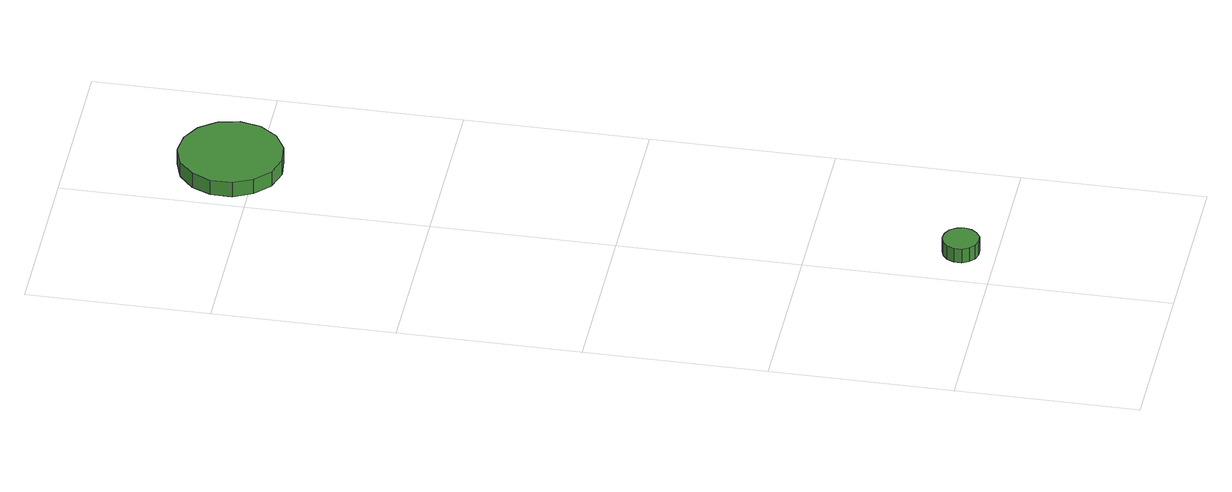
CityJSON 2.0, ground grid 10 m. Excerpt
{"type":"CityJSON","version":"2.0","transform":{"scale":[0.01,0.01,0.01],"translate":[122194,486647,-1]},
"CityObjects":{
"tree1":{"type":"SolitaryVegetationObject","attributes":{"function":"something"},"geometry":[{"type":"MultiSurface","lod":"1","boundaries":[[[0,1,2,3,4,5,6,7,8,9,10,11,12,13,14]],[[15,16,17,18,19,20,21,22,23,24,25,26,27,28,29]],[[0,29,28,1]],[[1,28,27,2]],[[2,27,26,3]],[[3,26,25,4]],[[4,25,24,5]],[[5,24,23,6]],[[6,23,22,7]],[[7,22,21,8]],[[8,21,20,9]],[[9,20,19,10]],[[10,19,18,11]],[[11,18,17,12]],[[12,17,16,13]],[[13,16,15,14]],[[14,15,29,0]]]}]},
"tree2":{"type":"SolitaryVegetationObject","attributes":{"function":"something"}},
"tree3":{"type":"SolitaryVegetationObject","attributes":{"function":"something"}},
"tree4":{"type":"SolitaryVegetationObject","attributes":{"function":"something"},"geometry":[{"type":"MultiSurface","lod":"1","boundaries":[[[30,31,32,33,34,35,36,37,38,39,40,41,42,43,44]],[[45,46,47,48,49,50,51,52,53,54,55,56,57,58,59]],[[30,59,58,31]],[[31,58,57,32]],[[32,57,56,33]],[[33,56,55,34]],[[34,55,54,35]],[[35,54,53,36]],[[36,53,52,37]],[[37,52,51,38]],[[38,51,50,39]],[[39,50,49,40]],[[40,49,48,41]],[[41,48,47,42]],[[42,47,46,43]],[[43,46,45,44]],[[44,45,59,30]]]}]}
},
"vertices":[
[372,194,164],[363,234,164],[339,268,164],[303,288,164],[262,293,164],[223,280,164],[192,252,164],[175,215,164],[175,173,164],[192,136,164],[223,108,164],[262,95,164],[303,99,164],[339,120,164],[363,153,164],[363,153,77],[339,120,77],[303,99,77],[262,95,77],[223,108,77],[192,136,77],[175,173,77],[175,215,77],[192,252,77],[223,280,77],[262,293,77],[303,288,77],[339,268,77],[363,234,77],[372,194,77],
[616,4132,192],[592,4248,192],[522,4343,192],[420,4402,192],[303,4415,192],[191,4378,192],[103,4299,192],[55,4191,192],[55,4073,192],[103,3966,192],[191,3887,192],[303,3850,192],[420,3863,192],[522,3922,192],[592,4017,192],[592,4017,101],[522,3922,101],[420,3863,101],[303,3850,101],[191,3887,101],[103,3966,101],[55,4073,101],[55,4191,101],[103,4299,101],[191,4378,101],[303,4415,101],[420,4402,101],[522,4343,101],[592,4248,101],[616,4132,101]
]}
